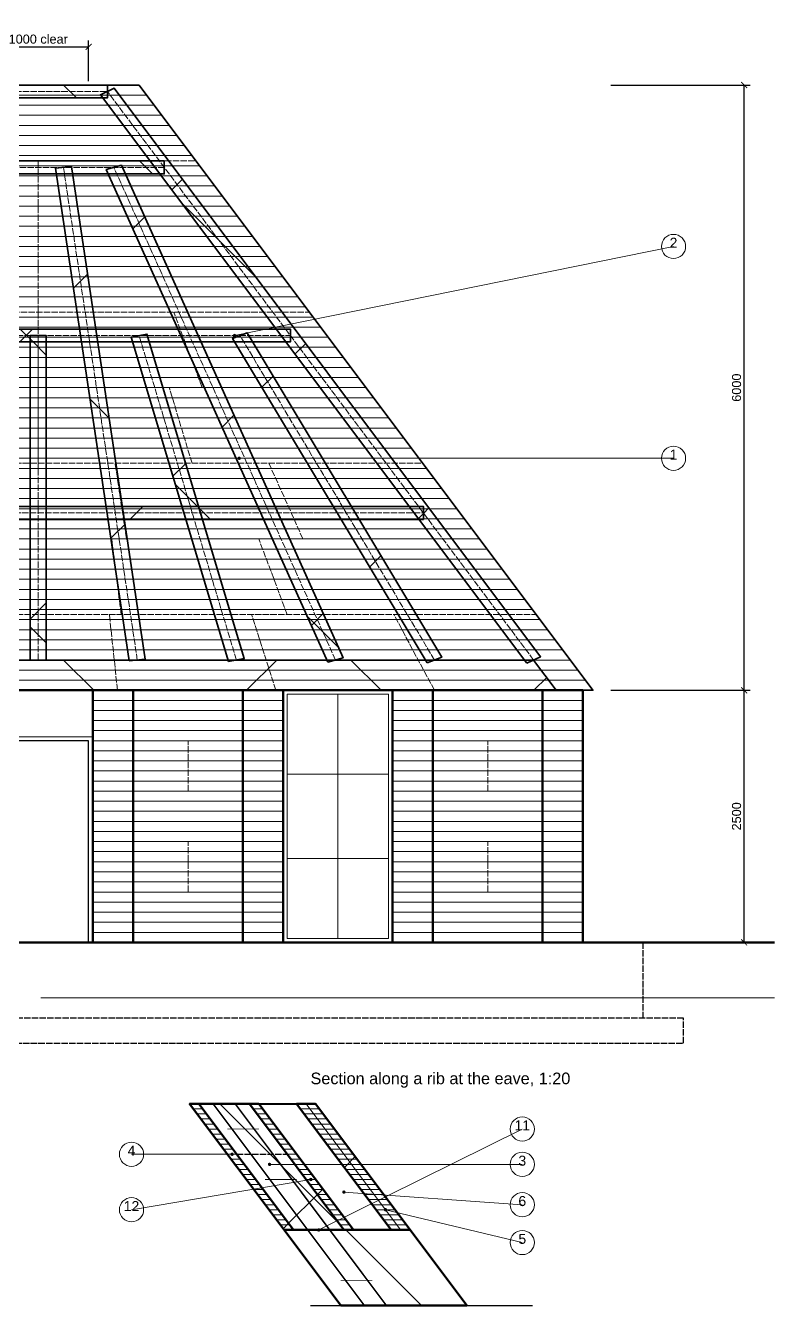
# Model space of a CAD drawing. Header units: millimetres. Extents: x 0 to 157872, y -2 to 14466.
# Drawn here: x 126850 to 134275, y 352 to 13049 of the extents above; entities that cross this region are included whole.
import ezdxf
from ezdxf.enums import TextEntityAlignment as Align

# ---------------------------------------------------------------- set-up
doc = ezdxf.new("R2010")
doc.units = ezdxf.units.MM
doc.linetypes.add('DASHED', pattern=[1.524, 1.27, -0.254])
for name, color, linetype, lineweight in [('ANNOTATION', 4, 'CONTINUOUS', 18), ('BACKGROUND', 9, 'CONTINUOUS', 13), ('DIMS', 3, 'CONTINUOUS', 18), ('HATCH-CAST', 7, 'CONTINUOUS', 9), ('HATCH-EARTH', 8, 'CONTINUOUS', 9), ('HATCH-INSULATION', 7, 'Continuous', 9), ('HATCH-PRINTED', 7, 'CONTINUOUS', 9), ('HIDDEN-AXIS', 8, 'DASHED', 18), ('LINES', 7, 'CONTINUOUS', 25), ('OUTLINE-CUT', 7, 'CONTINUOUS', 50), ('OUTLINE-FINE', 7, 'CONTINUOUS', 25), ('PRINT-LAYERS', 7, 'CONTINUOUS', 9), ('REBAR', 1, 'CONTINUOUS', 0), ('TEXT', 7, 'CONTINUOUS', 18)]:
    doc.layers.add(name, color=color, linetype=linetype, lineweight=lineweight)
doc.styles.get("Standard").update_dxf_attribs({"font": 'arial.ttf'})
doc.dimstyles.new('PYR-1-50', dxfattribs={"dimscale": 50, "dimtxt": 1.8, "dimasz": 1.2, "dimexe": 1.2, "dimexo": 0.8, "dimgap": 0.6, "dimtad": 1, "dimdec": 0, "dimtxsty": 'Standard', "dimblk": 'ARCHTICK', "dimcen": 2.5, "dimclrd": 3, "dimclre": 3, "dimclrt": 7, "dimazin": 3, "dimtfac": 1, "dimtmove": 0, "dimatfit": 3})
pattern_1 = [(45, (0, 0), (-1425.35, 1425.35), []), (135, (0, 0), (-1425.35, -1425.35), [])]
pattern_2 = [(45, (0, 0), (-1425.35, 1425.35), [])]

# ---------------------------------------------------------------- blocks, each defined once
blk = doc.blocks.new('_ARCHTICK')
at = {"color": 0, "linetype": 'BYBLOCK', "const_width": 0.15}
blk.add_lwpolyline([(-0.5, -0.5), (0.5, 0.5)], dxfattribs=at)

msp = doc.modelspace()

# ---------------------------------------------------------------- hatches: boundary and pattern name
at = {"layer": 'ANNOTATION', "ltscale": 50}
h = msp.add_hatch(color=7, dxfattribs=at)
h.dxf.hatch_style = 1
edge = h.paths.add_edge_path()
edge.add_arc((128921.5, 9976.7), 17.5, 0, 360)
h = msp.add_hatch(color=7, dxfattribs=at)
h.dxf.hatch_style = 1
edge = h.paths.add_edge_path()
edge.add_arc((128967.7, 8760), 17.5, 0, 360)
h = msp.add_hatch(color=7, dxfattribs=at)
h.dxf.hatch_style = 1
edge = h.paths.add_edge_path()
edge.add_arc((128896.9, 1860), 17.5, 0, 360)
h = msp.add_hatch(color=7, dxfattribs=at)
h.dxf.hatch_style = 1
edge = h.paths.add_edge_path()
edge.add_arc((129268.8, 1760), 17.5, 0, 360)
h = msp.add_hatch(color=7, dxfattribs=at)
h.dxf.hatch_style = 1
edge = h.paths.add_edge_path()
edge.add_arc((129678.1, 1610), 17.5, 0, 360)
h = msp.add_hatch(color=7, dxfattribs=at)
h.dxf.hatch_style = 1
edge = h.paths.add_edge_path()
edge.add_arc((130006.3, 1485), 17.5, 0, 360)
h = msp.add_hatch(color=7, dxfattribs=at)
h.dxf.hatch_style = 1
edge = h.paths.add_edge_path()
edge.add_arc((130418.8, 1310), 17.5, 0, 360)
h = msp.add_hatch(color=7, dxfattribs=at)
h.dxf.hatch_style = 1
edge = h.paths.add_edge_path()
edge.add_arc((129756.3, 1110), 17.5, 0, 360)
at = {"layer": 'HATCH-CAST', "ltscale": 50}
h = msp.add_hatch(dxfattribs=at)
h.set_pattern_fill('ANSI37', scale=25.19685)
h.set_pattern_definition(pattern_1)
h.paths.add_polyline_path([(127660.5, 12332), (126289.5, 12332), (126289.5, 12460), (127660.5, 12460)])
h = msp.add_hatch(dxfattribs=at)
h.set_pattern_fill('ANSI37', scale=25.19685)
h.set_pattern_definition(pattern_1)
h.paths.add_polyline_path([(130748.5, 8154.3), (130793.8, 8154.3), (130793.8, 8282.3), (130652.5, 8282.3), (129429.7, 9912.7), (129475, 9912.7), (129475, 10040.7), (129333.7, 10040.7), (128179.7, 11579.3), (128225, 11579.3), (128225, 11707.3), (128083.7, 11707.3), (127615.2, 12332), (127660.5, 12332), (127660.5, 12396), (127729.1, 12428.9), (131956.1, 6792.9), (131887.5, 6760), (131794.2, 6760)])
h = msp.add_hatch(dxfattribs=at)
h.set_pattern_fill('ANSI37', scale=25.19685)
h.set_pattern_definition(pattern_1)
h.paths.add_polyline_path([(125725, 11707.3), (128225, 11707.3), (128225, 11579.3), (125725, 11579.3)])
h = msp.add_hatch(dxfattribs=at)
h.set_pattern_fill('ANSI37', scale=25.19685)
h.set_pattern_definition(pattern_1)
h.paths.add_polyline_path([(127384.8, 10040.7), (127154, 11579.3), (127315.2, 11579.3), (127546, 10040.7)])
h = msp.add_hatch(dxfattribs=at)
h.set_pattern_fill('ANSI37', scale=25.19685)
h.set_pattern_definition(pattern_1)
h.paths.add_polyline_path([(128361.2, 10040.7), (127668.8, 11579.3), (127838.8, 11579.3), (128531.2, 10040.7)])
h = msp.add_hatch(dxfattribs=at)
h.set_pattern_fill('ANSI37', scale=25.19685)
h.set_pattern_definition(pattern_1)
h.paths.add_polyline_path([(129475, 10040.7), (129475, 9912.7), (124475, 9912.7), (124475, 10040.7)])
h = msp.add_hatch(dxfattribs=at)
h.set_pattern_fill('ANSI37', scale=25.19685)
h.set_pattern_definition(pattern_1)
h.paths.add_polyline_path([(126895, 9912.7), (127055, 9912.7), (127055, 8282.3), (126895, 8282.3)])
h = msp.add_hatch(dxfattribs=at)
h.set_pattern_fill('ANSI37', scale=25.19685)
h.set_pattern_definition(pattern_1)
h.paths.add_polyline_path([(127404, 9912.7), (127565.2, 9912.7), (127809.7, 8282.3), (127648.6, 8282.3)])
h = msp.add_hatch(dxfattribs=at)
h.set_pattern_fill('ANSI37', scale=25.19685)
h.set_pattern_definition(pattern_1)
h.paths.add_polyline_path([(127911.9, 9912.7), (128076.5, 9912.7), (128565.6, 8282.3), (128401, 8282.3)])
h = msp.add_hatch(dxfattribs=at)
h.set_pattern_fill('ANSI37', scale=25.19685)
h.set_pattern_definition(pattern_1)
h.paths.add_polyline_path([(128588.8, 9912.7), (129322.5, 8282.3), (129152.4, 8282.3), (128418.8, 9912.7)])
h = msp.add_hatch(dxfattribs=at)
h.set_pattern_fill('ANSI37', scale=25.19685)
h.set_pattern_definition(pattern_1)
h.paths.add_polyline_path([(128924.7, 9912.7), (129102.2, 9912.7), (130080.4, 8282.3), (129902.9, 8282.3)])
h = msp.add_hatch(dxfattribs=at)
h.set_pattern_fill('ANSI37', scale=25.19685)
h.set_pattern_definition(pattern_1)
h.paths.add_polyline_path([(130793.8, 8154.3), (123156.3, 8154.3), (123156.3, 8282.3), (130793.8, 8282.3)])
h = msp.add_hatch(dxfattribs=at)
h.set_pattern_fill('ANSI37', scale=25.19685)
h.set_pattern_definition(pattern_1)
h.paths.add_polyline_path([(127055, 8154.3), (127055, 6760), (126895, 6760), (126895, 8154.3)])
h = msp.add_hatch(dxfattribs=at)
h.set_pattern_fill('ANSI37', scale=25.19685)
h.set_pattern_definition(pattern_1)
h.paths.add_polyline_path([(127876.9, 6760), (127667.8, 8154.3), (127828.9, 8154.3), (128037, 6767.6), (127957.5, 6760)])
h = msp.add_hatch(dxfattribs=at)
h.set_pattern_fill('ANSI37', scale=25.19685)
h.set_pattern_definition(pattern_1)
h.paths.add_polyline_path([(128940, 6760), (128857.7, 6760), (128439.4, 8154.3), (128604, 8154.3), (129017.8, 6774.9)])
h = msp.add_hatch(dxfattribs=at)
h.set_pattern_fill('ANSI37', scale=25.19685)
h.set_pattern_definition(pattern_1)
h.paths.add_polyline_path([(129997.8, 6781.7), (129922.5, 6760), (129837.5, 6760), (129210, 8154.3), (129380.1, 8154.3)])
h = msp.add_hatch(dxfattribs=at)
h.set_pattern_fill('ANSI37', scale=25.19685)
h.set_pattern_definition(pattern_1)
h.paths.add_polyline_path([(130977.1, 6787.7), (130905, 6760), (130816.3, 6760), (129979.7, 8154.3), (130157.2, 8154.3)])
h = msp.add_hatch(dxfattribs=at)
h.set_pattern_fill('ANSI37', scale=25.19685)
h.set_pattern_definition(pattern_1)
h.paths.add_polyline_path([(121837.5, 6460), (122062.5, 6760), (131887.5, 6760), (132112.5, 6460)])
h = msp.add_hatch(dxfattribs=at)
h.set_pattern_fill('ANSI37', scale=25.19685)
h.set_pattern_definition(pattern_1)
h.paths.add_polyline_path([(129506.3, 1110), (128568.8, 2360), (129068.8, 2360), (130006.3, 1110)])
h = msp.add_hatch(dxfattribs=at)
h.set_pattern_fill('ANSI37', scale=25.19685)
h.set_pattern_definition(pattern_1)
h.paths.add_polyline_path([(129412.5, 1110), (129506.3, 1110), (130006.3, 1110), (130662.5, 1110), (131225, 360), (129975, 360)])
at = {"layer": 'HATCH-EARTH', "ltscale": 50}
h = msp.add_hatch(dxfattribs=at)
h.set_pattern_fill('EARTH', scale=37.795276)
h.set_pattern_definition([(0, (0, 0), (9070.87, 9070.87), [9070.9, -9070.9]), (0, (0, 3402), (9070.87, 9070.87), [9070.9, -9070.9]), (0, (0, 6803), (9070.87, 9070.87), [9070.9, -9070.9]), (90, (1134, 7937), (-9070.87, 9070.87), [9070.9, -9070.9]), (90, (4535, 7937), (-9070.87, 9070.87), [9070.9, -9070.9]), (90, (7937, 7937), (-9070.87, 9070.87), [9070.9, -9070.9])])
h.paths.add_polyline_path([(132375, 3960), (134275, 3960), (134275, 2860), (119675, 2860), (119675, 3960), (121575, 3960), (121975, 3960), (123060.7, 3960), (123460.7, 3960), (124546.4, 3960), (124946.4, 3960), (126032.2, 3960), (126432.2, 3960), (126475, 3960), (127475, 3960), (127517.9, 3960), (127917.9, 3960), (129003.6, 3960), (129403.6, 3960), (130489.3, 3960), (130889.3, 3960), (131975, 3960)])
at = {"layer": 'HATCH-INSULATION', "ltscale": 50}
h = msp.add_hatch(dxfattribs=at)
h.set_pattern_fill('DOTS', scale=23.622047)
h.set_pattern_definition([(0, (0, 0), (442.9134, 885.827), [0, -885.827])])
h.paths.add_polyline_path([(129537.5, 2360), (130475, 1110), (130100, 1110), (129162.5, 2360)])
at = {"layer": 'HATCH-PRINTED', "ltscale": 50}
h = msp.add_hatch(dxfattribs=at)
h.set_pattern_fill('ANSI31', scale=25.19685)
h.set_pattern_definition(pattern_2)
h.paths.add_polyline_path([(128475, 2360), (128568.8, 2360), (129506.3, 1110), (129412.5, 1110)])
h = msp.add_hatch(dxfattribs=at)
h.set_pattern_fill('ANSI31', scale=25.19685)
h.set_pattern_definition(pattern_2)
h.paths.add_polyline_path([(130006.3, 1110), (129068.8, 2360), (129162.5, 2360), (130100, 1110)])
h = msp.add_hatch(dxfattribs=at)
h.set_pattern_fill('ANSI31', scale=25.19685)
h.set_pattern_definition(pattern_2)
h.paths.add_polyline_path([(130662.5, 1110), (130475, 1110), (129537.5, 2360), (129725, 2360)])

# ---------------------------------------------------------------- linework, layer by layer
at = {"layer": 'ANNOTATION', "lineweight": 20, "ltscale": 50}
for points in [[(133275, 10860), (128921.5, 9976.7)], [(133275, 8760), (128967.7, 8760)], [(131775, 2110), (129756.2, 1110)], [(127900, 1860), (128896.9, 1860)], [(131775, 1760), (129268.8, 1760)], [(127900, 1310), (129678.1, 1610)], [(131775, 1360), (130006.2, 1485)], [(131775, 985), (130418.8, 1310)]]:
    msp.add_lwpolyline(points, dxfattribs=at)
at = {"layer": 'ANNOTATION', "lineweight": 18, "ltscale": 50}
for centre in [(133275, 10860), (133275, 8760), (131775, 2110), (127900, 1860), (131775, 1760), (127900, 1310), (131775, 1360), (131775, 985)]:
    msp.add_circle(centre, 120, dxfattribs=at)
at = {"layer": 'BACKGROUND', "lineweight": 20, "ltscale": 50}
msp.add_lwpolyline([(129946.4, 4000), (129946.4, 6420)], dxfattribs=at)
at = {"layer": 'BACKGROUND', "lineweight": 15, "ltscale": 50}
for points in [[(129443.6, 5626.7), (130449.3, 5626.7)], [(129443.6, 4793.3), (130449.3, 4793.3)]]:
    msp.add_lwpolyline(points, dxfattribs=at)
at = {"layer": 'HIDDEN-AXIS', "linetype": 'DASHED', "lineweight": 9, "ltscale": 50}
for points in [[(125412.5, 11710), (128537.5, 11710)], [(126975, 10960), (126975, 11710)], [(124850, 10960), (129100, 10960)], [(126975, 10210), (126975, 10960)], [(124287.5, 10210), (129662.5, 10210)], [(126975, 9460), (126975, 10210)], [(128600, 9460), (128318.8, 10210)], [(123725, 9460), (130225, 9460)], [(126975, 8710), (126975, 9460)], [(128500, 8710), (128275, 9460)], [(123162.5, 8710), (130787.5, 8710)], [(127850, 7960), (127737.5, 8710)], [(129600, 7960), (129262.5, 8710)], [(122600, 7960), (131350, 7960)], [(127797.9, 7210), (127704.2, 7960)], [(129443.8, 7210), (129162.5, 7960)], [(122037.5, 7210), (131912.5, 7210)], [(127760.7, 6460), (127680.4, 7210)], [(129332.1, 6460), (129091.1, 7210)], [(130903.6, 6460), (130501.8, 7210)], [(127917.9, 5960), (129003.6, 5960)], [(128460.7, 5460), (128460.7, 5960)], [(130889.3, 5960), (131975, 5960)], [(131432.1, 5460), (131432.1, 5960)], [(127917.9, 5460), (129003.6, 5460)], [(130889.3, 5460), (131975, 5460)], [(127917.9, 4960), (129003.6, 4960)], [(128460.7, 4460), (128460.7, 4960)], [(130889.3, 4960), (131975, 4960)], [(131432.1, 4460), (131432.1, 4960)], [(127917.9, 4460), (129003.6, 4460)], [(130889.3, 4460), (131975, 4460)]]:
    msp.add_lwpolyline(points, dxfattribs=at)
at = {"layer": 'HIDDEN-AXIS', "linetype": 'DASHED', "lineweight": 25, "ltscale": 50}
for points in [[(132975, 3210), (132975, 3960)], [(120575, 2960), (133375, 2960), (133375, 3210), (120575, 3210), (120575, 2960)]]:
    msp.add_lwpolyline(points, dxfattribs=at)
at = {"layer": 'HIDDEN-AXIS', "linetype": 'DASHED', "lineweight": 30, "ltscale": 50}
msp.add_lwpolyline([(128943.8, 1860), (129443.8, 1860)], dxfattribs=at)
at = {"layer": 'LINES', "lineweight": 50, "ltscale": 50}
msp.add_lwpolyline([(119675, 3960), (134275, 3960)], dxfattribs=at)
at = {"layer": 'LINES', "lineweight": 15, "ltscale": 50}
msp.add_lwpolyline([(130568.8, 1110), (129631.2, 2360)], dxfattribs=at)
at = {"layer": 'LINES', "lineweight": 30, "ltscale": 50}
msp.add_lwpolyline([(129675, 360), (131875, 360)], dxfattribs=at)
at = {"layer": 'OUTLINE-CUT', "lineweight": 50, "ltscale": 50}
for points in [[(121575, 3960), (132375, 3960), (132375, 6460), (121575, 6460)], [(127517.9, 3960), (127917.9, 3960), (127917.9, 6460), (127517.9, 6460)], [(129003.6, 3960), (129403.6, 3960), (129403.6, 6460), (129003.6, 6460)], [(130489.3, 3960), (130889.3, 3960), (130889.3, 6460), (130489.3, 6460)], [(131975, 3960), (132375, 3960), (132375, 6460), (131975, 6460)], [(129412.5, 1110), (128475, 2360), (128568.8, 2360), (129506.2, 1110)], [(129506.2, 1110), (128568.8, 2360), (129068.8, 2360), (130006.2, 1110)], [(130006.2, 1110), (129068.8, 2360), (129162.5, 2360), (130100, 1110)], [(130475, 1110), (129537.5, 2360), (129725, 2360), (130662.5, 1110)], [(129975, 360), (129412.5, 1110), (130662.5, 1110), (131225, 360)]]:
    msp.add_lwpolyline(points, close=True, dxfattribs=at)
at = {"layer": 'OUTLINE-CUT', "lineweight": 40, "ltscale": 50}
msp.add_lwpolyline([(130100, 1110), (129162.5, 2360), (129537.5, 2360), (130475, 1110)], close=True, dxfattribs=at)
at = {"layer": 'OUTLINE-FINE', "lineweight": 35, "ltscale": 50}
for points in [[(121475, 6460), (132475, 6460), (127975, 12460), (125975, 12460)], [(126289.5, 12332), (127660.5, 12332), (127660.5, 12460), (126289.5, 12460)], [(131818.9, 6727.1), (127591.9, 12363.1), (127729.1, 12428.9), (131956.1, 6792.9)], [(125725, 11579.3), (128225, 11579.3), (128225, 11707.3), (125725, 11707.3)], [(127878.1, 6752.4), (127145.6, 11635.7), (127304.4, 11651), (128036.9, 6767.6)], [(129847.2, 6738.3), (127649.7, 11621.7), (127800.3, 11665), (129997.8, 6781.7)], [(124475, 9912.7), (129475, 9912.7), (129475, 10040.7), (124475, 10040.7)], [(126895, 6760), (126895, 9976.7), (127055, 9976.7), (127055, 6760)], [(128862.2, 6745.1), (127897.2, 9961.7), (128052.8, 9991.6), (129017.8, 6774.9)], [(130832.9, 6732.3), (128902.9, 9949), (129047.1, 10004.4), (130977.1, 6787.7)], [(123156.2, 8154.3), (130793.8, 8154.3), (130793.8, 8282.3), (123156.2, 8282.3)], [(121837.5, 6460), (132112.5, 6460), (131887.5, 6760), (122062.5, 6760)], [(129403.6, 3960), (130489.3, 3960), (130489.3, 6460), (129403.6, 6460)]]:
    msp.add_lwpolyline(points, close=True, dxfattribs=at)
at = {"layer": 'OUTLINE-FINE', "lineweight": 15, "ltscale": 50}
for points in [[(129443.6, 4000), (130449.3, 4000), (130449.3, 6420), (129443.6, 6420)], [(126435, 3960), (127515, 3960), (127515, 6000), (126435, 6000)]]:
    msp.add_lwpolyline(points, close=True, dxfattribs=at)
at = {"layer": 'OUTLINE-FINE', "lineweight": 30, "ltscale": 50}
msp.add_lwpolyline([(126475, 3960), (127475, 3960), (127475, 5960), (126475, 5960)], close=True, dxfattribs=at)
at = {"layer": 'PRINT-LAYERS', "lineweight": 5, "ltscale": 50}
for points in [[(125900, 12360), (128050, 12360)], [(125825, 12260), (128125, 12260)], [(125750, 12160), (128200, 12160)], [(125600, 11960), (128350, 11960)], [(125675, 12060), (128275, 12060)], [(125525, 11860), (128425, 11860)], [(125450, 11760), (128500, 11760)], [(125300, 11560), (128650, 11560)], [(125375, 11660), (128575, 11660)], [(125225, 11460), (128725, 11460)], [(125150, 11360), (128800, 11360)], [(125075, 11260), (128875, 11260)], [(124925, 11060), (129025, 11060)], [(125000, 11160), (128950, 11160)], [(124850, 10960), (129100, 10960)], [(124775, 10860), (129175, 10860)], [(124700, 10760), (129250, 10760)], [(124550, 10560), (129400, 10560)], [(124625, 10660), (129325, 10660)], [(124475, 10460), (129475, 10460)], [(124400, 10360), (129550, 10360)], [(124250, 10160), (129700, 10160)], [(124325, 10260), (129625, 10260)], [(124175, 10060), (129775, 10060)], [(124100, 9960), (129850, 9960)], [(124025, 9860), (129925, 9860)], [(123875, 9660), (130075, 9660)], [(123950, 9760), (130000, 9760)], [(123800, 9560), (130150, 9560)], [(123725, 9460), (130225, 9460)], [(123650, 9360), (130300, 9360)], [(123500, 9160), (130450, 9160)], [(123575, 9260), (130375, 9260)], [(123425, 9060), (130525, 9060)], [(123350, 8960), (130600, 8960)], [(123275, 8860), (130675, 8860)], [(123125, 8660), (130825, 8660)], [(123200, 8760), (130750, 8760)], [(123050, 8560), (130900, 8560)], [(122975, 8460), (130975, 8460)], [(122825, 8260), (131125, 8260)], [(122900, 8360), (131050, 8360)], [(122750, 8160), (131200, 8160)], [(122675, 8060), (131275, 8060)], [(122600, 7960), (131350, 7960)], [(122450, 7760), (131500, 7760)], [(122525, 7860), (131425, 7860)], [(122375, 7660), (131575, 7660)], [(122300, 7560), (131650, 7560)], [(122225, 7460), (131725, 7460)], [(122075, 7260), (131875, 7260)], [(122150, 7360), (131800, 7360)], [(122000, 7160), (131950, 7160)], [(121925, 7060), (132025, 7060)], [(121775, 6860), (132175, 6860)], [(121850, 6960), (132100, 6960)], [(121700, 6760), (132250, 6760)], [(121625, 6660), (132325, 6660)], [(121550, 6560), (132400, 6560)], [(127517.9, 6360), (127917.9, 6360)], [(127917.9, 6360), (129003.6, 6360)], [(129003.6, 6360), (129403.6, 6360)], [(130489.3, 6360), (130889.3, 6360)], [(130889.3, 6360), (131975, 6360)], [(131975, 6360), (132375, 6360)], [(127517.9, 6260), (127917.9, 6260)], [(127917.9, 6260), (129003.6, 6260)], [(129003.6, 6260), (129403.6, 6260)], [(130489.3, 6260), (130889.3, 6260)], [(130889.3, 6260), (131975, 6260)], [(131975, 6260), (132375, 6260)], [(127517.9, 6160), (127917.9, 6160)], [(127917.9, 6160), (129003.6, 6160)], [(129003.6, 6160), (129403.6, 6160)], [(130489.3, 6160), (130889.3, 6160)], [(130889.3, 6160), (131975, 6160)], [(131975, 6160), (132375, 6160)], [(127517.9, 6060), (127917.9, 6060)], [(127917.9, 6060), (129003.6, 6060)], [(129003.6, 6060), (129403.6, 6060)], [(130489.3, 6060), (130889.3, 6060)], [(130889.3, 6060), (131975, 6060)], [(131975, 6060), (132375, 6060)], [(127517.9, 5960), (127917.9, 5960)], [(127517.9, 5860), (127917.9, 5860)], [(127917.9, 5960), (129003.6, 5960)], [(127917.9, 5860), (129003.6, 5860)], [(129003.6, 5960), (129403.6, 5960)], [(129003.6, 5860), (129403.6, 5860)], [(130489.3, 5960), (130889.3, 5960)], [(130489.3, 5860), (130889.3, 5860)], [(130889.3, 5960), (131975, 5960)], [(130889.3, 5860), (131975, 5860)], [(131975, 5960), (132375, 5960)], [(131975, 5860), (132375, 5860)], [(127517.9, 5760), (127917.9, 5760)], [(127917.9, 5760), (129003.6, 5760)], [(129003.6, 5760), (129403.6, 5760)], [(130489.3, 5760), (130889.3, 5760)], [(130889.3, 5760), (131975, 5760)], [(131975, 5760), (132375, 5760)], [(127517.9, 5660), (127917.9, 5660)], [(127917.9, 5660), (129003.6, 5660)], [(129003.6, 5660), (129403.6, 5660)], [(130489.3, 5660), (130889.3, 5660)], [(130889.3, 5660), (131975, 5660)], [(131975, 5660), (132375, 5660)], [(127517.9, 5560), (127917.9, 5560)], [(127517.9, 5460), (127917.9, 5460)], [(127917.9, 5560), (129003.6, 5560)], [(127917.9, 5460), (129003.6, 5460)], [(129003.6, 5560), (129403.6, 5560)], [(129003.6, 5460), (129403.6, 5460)], [(130489.3, 5560), (130889.3, 5560)], [(130489.3, 5460), (130889.3, 5460)], [(130889.3, 5560), (131975, 5560)], [(130889.3, 5460), (131975, 5460)], [(131975, 5560), (132375, 5560)], [(131975, 5460), (132375, 5460)], [(127517.9, 5360), (127917.9, 5360)], [(127917.9, 5360), (129003.6, 5360)], [(129003.6, 5360), (129403.6, 5360)], [(130489.3, 5360), (130889.3, 5360)], [(130889.3, 5360), (131975, 5360)], [(131975, 5360), (132375, 5360)], [(127517.9, 5260), (127917.9, 5260)], [(127917.9, 5260), (129003.6, 5260)], [(129003.6, 5260), (129403.6, 5260)], [(130489.3, 5260), (130889.3, 5260)], [(130889.3, 5260), (131975, 5260)], [(131975, 5260), (132375, 5260)], [(127517.9, 5160), (127917.9, 5160)], [(127917.9, 5160), (129003.6, 5160)], [(129003.6, 5160), (129403.6, 5160)], [(130489.3, 5160), (130889.3, 5160)], [(130889.3, 5160), (131975, 5160)], [(131975, 5160), (132375, 5160)], [(127517.9, 5060), (127917.9, 5060)], [(127517.9, 4960), (127917.9, 4960)], [(127917.9, 5060), (129003.6, 5060)], [(127917.9, 4960), (129003.6, 4960)], [(129003.6, 5060), (129403.6, 5060)], [(129003.6, 4960), (129403.6, 4960)], [(130489.3, 5060), (130889.3, 5060)], [(130489.3, 4960), (130889.3, 4960)], [(130889.3, 5060), (131975, 5060)], [(130889.3, 4960), (131975, 4960)], [(131975, 5060), (132375, 5060)], [(131975, 4960), (132375, 4960)], [(127517.9, 4860), (127917.9, 4860)], [(127917.9, 4860), (129003.6, 4860)], [(129003.6, 4860), (129403.6, 4860)], [(130489.3, 4860), (130889.3, 4860)], [(130889.3, 4860), (131975, 4860)], [(131975, 4860), (132375, 4860)], [(127517.9, 4760), (127917.9, 4760)], [(127917.9, 4760), (129003.6, 4760)], [(129003.6, 4760), (129403.6, 4760)], [(130489.3, 4760), (130889.3, 4760)], [(130889.3, 4760), (131975, 4760)], [(131975, 4760), (132375, 4760)], [(127517.9, 4660), (127917.9, 4660)], [(127917.9, 4660), (129003.6, 4660)], [(129003.6, 4660), (129403.6, 4660)], [(130489.3, 4660), (130889.3, 4660)], [(130889.3, 4660), (131975, 4660)], [(131975, 4660), (132375, 4660)], [(127517.9, 4560), (127917.9, 4560)], [(127517.9, 4460), (127917.9, 4460)], [(127917.9, 4560), (129003.6, 4560)], [(127917.9, 4460), (129003.6, 4460)], [(129003.6, 4560), (129403.6, 4560)], [(129003.6, 4460), (129403.6, 4460)], [(130489.3, 4560), (130889.3, 4560)], [(130489.3, 4460), (130889.3, 4460)], [(130889.3, 4560), (131975, 4560)], [(130889.3, 4460), (131975, 4460)], [(131975, 4560), (132375, 4560)], [(131975, 4460), (132375, 4460)], [(127517.9, 4360), (127917.9, 4360)], [(127917.9, 4360), (129003.6, 4360)], [(129003.6, 4360), (129403.6, 4360)], [(130489.3, 4360), (130889.3, 4360)], [(130889.3, 4360), (131975, 4360)], [(131975, 4360), (132375, 4360)], [(127517.9, 4260), (127917.9, 4260)], [(127917.9, 4260), (129003.6, 4260)], [(129003.6, 4260), (129403.6, 4260)], [(130489.3, 4260), (130889.3, 4260)], [(130889.3, 4260), (131975, 4260)], [(131975, 4260), (132375, 4260)], [(127517.9, 4160), (127917.9, 4160)], [(127917.9, 4160), (129003.6, 4160)], [(129003.6, 4160), (129403.6, 4160)], [(130489.3, 4160), (130889.3, 4160)], [(130889.3, 4160), (131975, 4160)], [(131975, 4160), (132375, 4160)], [(127517.9, 4060), (127917.9, 4060)], [(127917.9, 4060), (129003.6, 4060)], [(129003.6, 4060), (129403.6, 4060)], [(130489.3, 4060), (130889.3, 4060)], [(130889.3, 4060), (131975, 4060)], [(131975, 4060), (132375, 4060)], [(128512.5, 2310), (128606.2, 2310)], [(129106.2, 2310), (129200, 2310)], [(129575, 2310), (129762.5, 2310)], [(128550, 2260), (128643.8, 2260)], [(128587.5, 2210), (128681.2, 2210)], [(128625, 2160), (128718.8, 2160)], [(129143.8, 2260), (129237.5, 2260)], [(129181.2, 2210), (129275, 2210)], [(129218.8, 2160), (129312.5, 2160)], [(129612.5, 2260), (129800, 2260)], [(129650, 2210), (129837.5, 2210)], [(129687.5, 2160), (129875, 2160)], [(128662.5, 2110), (128756.2, 2110)], [(128700, 2060), (128793.8, 2060)], [(129256.2, 2110), (129350, 2110)], [(129293.8, 2060), (129387.5, 2060)], [(129725, 2110), (129912.5, 2110)], [(129762.5, 2060), (129950, 2060)], [(128737.5, 2010), (128831.2, 2010)], [(128775, 1960), (128868.8, 1960)], [(128812.5, 1910), (128906.2, 1910)], [(129331.2, 2010), (129425, 2010)], [(129368.8, 1960), (129462.5, 1960)], [(129406.2, 1910), (129500, 1910)], [(129800, 2010), (129987.5, 2010)], [(129837.5, 1960), (130025, 1960)], [(129875, 1910), (130062.5, 1910)], [(128850, 1860), (128943.8, 1860)], [(128887.5, 1810), (128981.2, 1810)], [(129443.8, 1860), (129537.5, 1860)], [(129481.2, 1810), (129575, 1810)], [(129912.5, 1860), (130100, 1860)], [(129950, 1810), (130137.5, 1810)], [(128925, 1760), (129018.8, 1760)], [(128962.5, 1710), (129056.2, 1710)], [(129000, 1660), (129093.8, 1660)], [(129518.8, 1760), (129612.5, 1760)], [(129556.2, 1710), (129650, 1710)], [(129593.8, 1660), (129687.5, 1660)], [(129987.5, 1760), (130175, 1760)], [(130025, 1710), (130212.5, 1710)], [(130062.5, 1660), (130250, 1660)], [(129037.5, 1610), (129131.2, 1610)], [(129075, 1560), (129168.8, 1560)], [(129631.2, 1610), (129725, 1610)], [(129668.8, 1560), (129762.5, 1560)], [(130100, 1610), (130287.5, 1610)], [(130137.5, 1560), (130325, 1560)], [(129112.5, 1510), (129206.2, 1510)], [(129150, 1460), (129243.8, 1460)], [(129187.5, 1410), (129281.2, 1410)], [(129706.2, 1510), (129800, 1510)], [(129743.8, 1460), (129837.5, 1460)], [(129781.2, 1410), (129875, 1410)], [(130175, 1510), (130362.5, 1510)], [(130212.5, 1460), (130400, 1460)], [(130250, 1410), (130437.5, 1410)], [(129225, 1360), (129318.8, 1360)], [(129262.5, 1310), (129356.2, 1310)], [(129818.8, 1360), (129912.5, 1360)], [(129856.2, 1310), (129950, 1310)], [(130287.5, 1360), (130475, 1360)], [(130325, 1310), (130512.5, 1310)], [(129300, 1260), (129393.8, 1260)], [(129337.5, 1210), (129431.2, 1210)], [(129375, 1160), (129468.8, 1160)], [(129893.8, 1260), (129987.5, 1260)], [(129931.2, 1210), (130025, 1210)], [(129968.8, 1160), (130062.5, 1160)], [(130362.5, 1260), (130550, 1260)], [(130400, 1210), (130587.5, 1210)], [(130437.5, 1160), (130625, 1160)]]:
    msp.add_lwpolyline(points, dxfattribs=at)
at = {"layer": 'REBAR', "linetype": 'DASHED', "lineweight": 15, "ltscale": 50}
for points in [[(126289.5, 12396), (127660.5, 12396)], [(131887.5, 6760), (127660.5, 12396)], [(125725, 11643.3), (128225, 11643.3)], [(127957.5, 6760), (127225, 11643.3)], [(129922.5, 6760), (127725, 11643.3)], [(124475, 9976.7), (129475, 9976.7)], [(126975, 6760), (126975, 9976.7)], [(128940, 6760), (127975, 9976.7)], [(130905, 6760), (128975, 9976.7)], [(123156.2, 8218.3), (130793.8, 8218.3)]]:
    msp.add_lwpolyline(points, dxfattribs=at)
at = {"layer": 'REBAR', "lineweight": 0, "ltscale": 50}
for points, const_width in [([(130209.4, 360), (128709.4, 2360)], 16), ([(130428.1, 360), (128928.1, 2360)], 16), ([(128850, 2110), (129162.5, 2110)], 8), ([(129225, 1610), (129537.5, 1610)], 8), ([(129600, 1110), (129912.5, 1110)], 8), ([(129975, 610), (130287.5, 610)], 8)]:
    msp.add_lwpolyline(points, dxfattribs=dict(at, const_width=const_width))

# ---------------------------------------------------------------- texts
at = {"layer": 'ANNOTATION', "ltscale": 50}
for s, height, p in [('2', 99.4, (133275, 10816.8)), ('1', 99.4, (133275, 8716.8)), ('11', 99.36, (131775, 2066.8)), ('4', 99.4, (127900, 1816.8)), ('3', 99.4, (131775, 1716.8)), ('12', 99.36, (127900, 1266.8)), ('6', 99.4, (131775, 1316.8)), ('5', 99.4, (131775, 941.8))]:
    msp.add_text(s, height=height, dxfattribs=at).set_placement(p, align=Align.BOTTOM_CENTER)
at = {"layer": 'TEXT', "ltscale": 50}
msp.add_text('Section along a rib at the eave, 1:20', height=115.2, dxfattribs=at).set_placement((129675, 2520), align=Align.BOTTOM_LEFT)

# ---------------------------------------------------------------- dimensions: what is measured, and where the dimension line sits
at = {"layer": 'DIMS'}
msp.add_linear_dim(base=(126475, 12840), p1=(126475, 12460), p2=(127475, 12460), text='<> clear', dimstyle='PYR-1-50', dxfattribs=at).render()
for base, p1, p2 in [((133975, 6460), (132612.5, 6460), (132612.5, 12460)), ((133975, 3960), (133075, 3960), (133075, 6460))]:
    msp.add_linear_dim(base=base, p1=p1, p2=p2, angle=90, dimstyle='PYR-1-50', dxfattribs=at).render()

doc.saveas('drawing.dxf')
